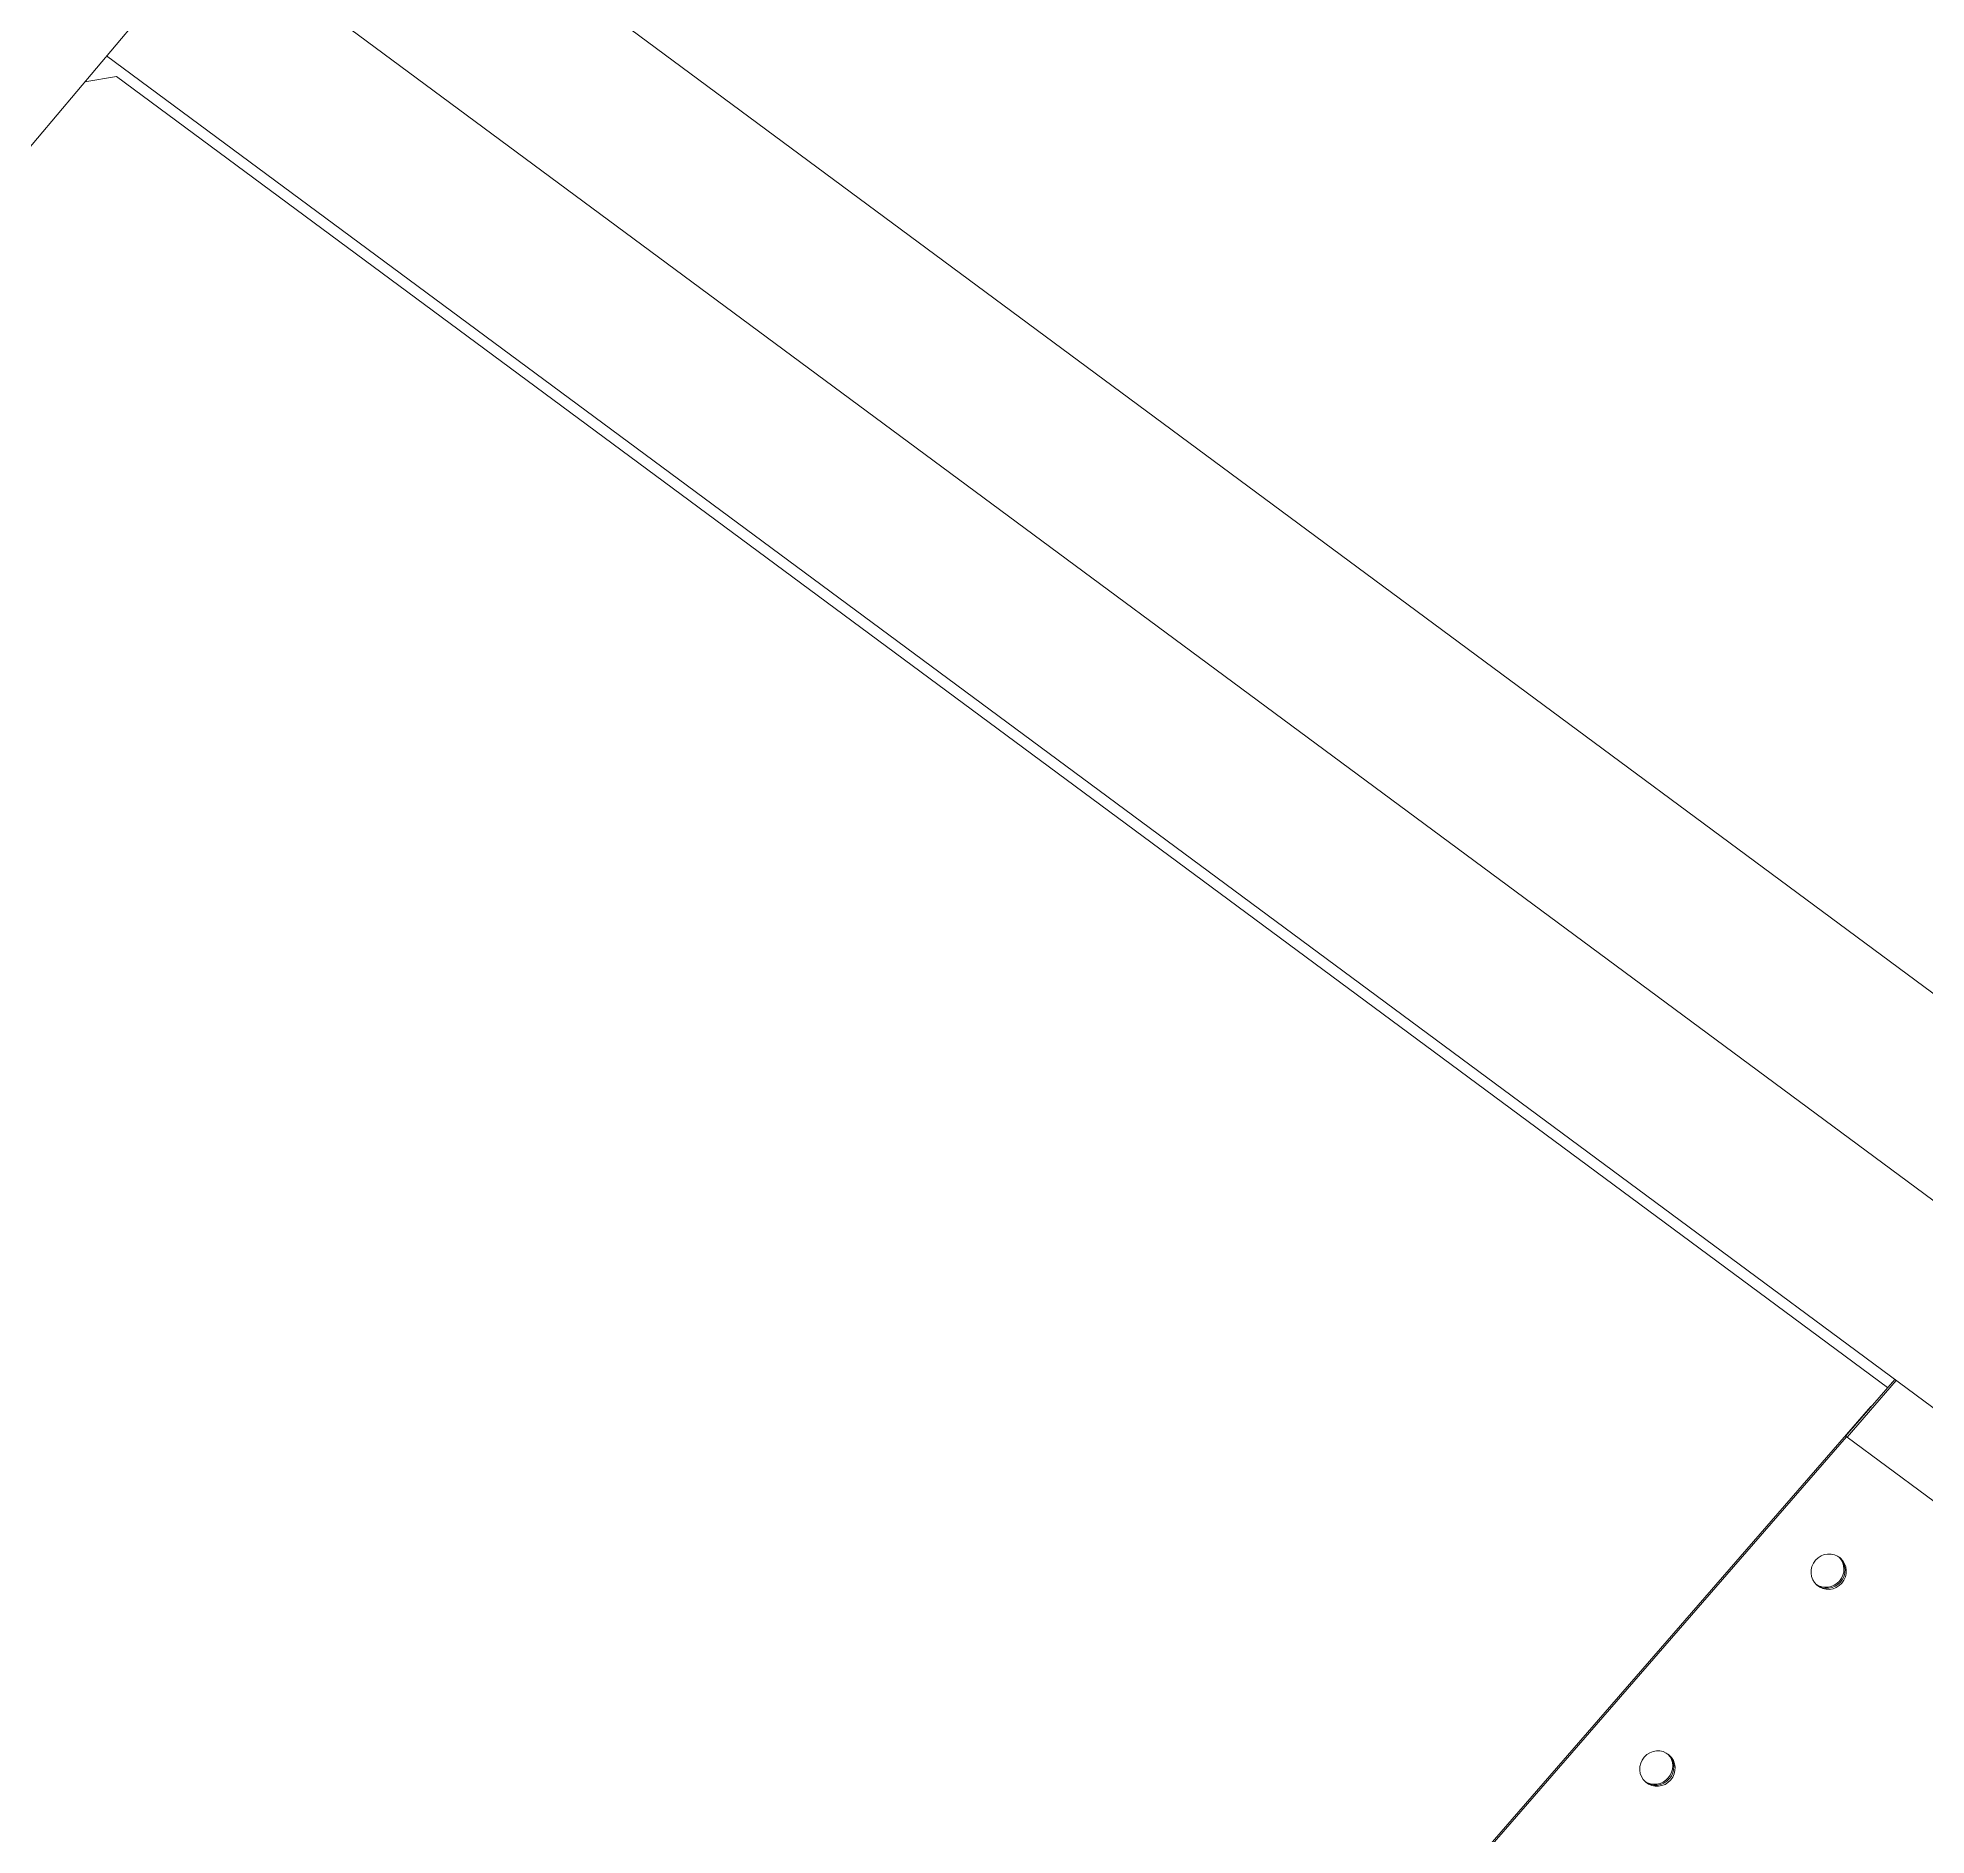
# Model space of a CAD drawing. Header units: millimetres. Extents: x -272986 to 200319, y -34579 to 49604.
# Drawn here: x 12497 to 13234, y 34224 to 34925 of the extents above; entities that cross this region are included whole.
import ezdxf

# ---------------------------------------------------------------- set-up
doc = ezdxf.new("R2010")
doc.units = ezdxf.units.MM
doc.linetypes.add('HIDDEN2', pattern=[4.762499999999999, 3.175, -1.5875])
doc.layers.get('Defpoints').update_dxf_attribs({"color": 9})
for name, color, linetype in [('X 0001 M', 7, 'Continuous'), ('X 1001 M', 8, 'HIDDEN2'), ('X 3001 D', 5, 'Continuous')]:
    doc.layers.add(name, color=color, linetype=linetype)
doc.layers.add('X 5999 H', color=7, linetype='Continuous', true_color=0xffffff)
doc.styles.add('BIT STD. 2.5', font='isocpeur.ttf', dxfattribs={"height": 2.5})
doc.dimstyles.new('BIT STD. 2.5', dxfattribs={"dimtxt": 2.5, "dimasz": 2.5, "dimexe": 1, "dimexo": 0.75, "dimgap": 1, "dimtad": 1, "dimdec": 0, "dimdsep": 46, "dimtxsty": 'BIT STD. 2.5', "dimcen": 0, "dimadec": 0, "dimazin": 0, "dimtfac": 1, "dimtdec": 0, "dimtmove": 0, "dimatfit": 3, "dimfxl": 1, "dimtfill": 1, "dimlwd": -1, "dimlwe": -1, "dimarcsym": 0})

# ---------------------------------------------------------------- blocks, each defined once
blk = doc.blocks.new('A$C89218876')
at = {"layer": 'X 1001 M', "linetype": 'Continuous', "lineweight": 0}
for p, q in [((3756.873660657522, 4559.10084124258), (4505.799901053627, 5435.980804860635)), ((3807.475834545239, 4518.263386773764), (4538.172878773189, 5373.799703967751)), ((3807.475834545894, 4518.263386774708), (4538.172878773131, 5373.799703967863)), ((3850.419681510863, 4468.459183551215), (4580.636268677707, 5323.432957803667)), ((4435.430583910846, 5108.528454777679), (4495.256798160532, 5178.577687524401)), ((3858.718563624872, 4471.675970475209), (4417.239623048768, 5125.636315053314)), ((4435.033915174154, 5107.982487100078), (4414.241988448979, 5128.610286994339)), ((4414.676350170321, 5129.118859227307), (4435.430583910849, 5108.528454777679)), ((4424.154140554558, 5118.538704263843), (4424.264026355962, 5118.66736081869)), ((4424.2734489225, 5118.658012631788), (4424.154140554558, 5118.538704263843)), ((5072.986633021592, 4469.70621179447), (4424.154140554558, 5118.538704263845)), ((4435.430583910846, 5108.528454777679), (4435.033915174154, 5107.982487100078)), ((4435.169671539665, 5108.14144132046), (4435.033915174154, 5107.982487100078)), ((4435.31126940106, 5108.335961913072), (5073.501382192571, 4470.145849119261)), ((4469.112409323305, 3868.975272435058), (3804.038603564775, 4513.400248410984)), ((3859.878554152481, 4459.293984558153), (3858.718563624872, 4471.675970475209))]:
    blk.add_line(p, q, dxfattribs=at)
at = {"layer": 'X 1001 M', "linetype": 'Continuous', "lineweight": 0, "extrusion": (0, 0, -1)}
for centre, major_axis, ratio, start_param, end_param in [((4487.306503566724, 5097.679748558992), (4.949747468296899, -4.949747468314769), 0.9743700647852348, -3.141592653589767, 3.141592653589819), ((4559.305920768249, 5025.680331357207), (4.949747468296899, -4.949747468314769), 0.9743700647852348, -3.141592653589767, 3.141592653589819), ((4558.828727487253, 5025.203138125686), (-4.949747468305855, 4.949747468305854), 0.9743700647852344, 0.04949200885385287, 3.092100745749842)]:
    blk.add_ellipse(centre, major_axis=major_axis, ratio=ratio, start_param=start_param, end_param=end_param, dxfattribs=at)
at = {"layer": 'X 1001 M', "linetype": 'Continuous', "lineweight": 0}
for centre, major_axis, ratio, start_param, end_param in [((4486.431649245696, 5096.804894287434), (4.949747468305898, -4.949747468305876), 0.9743700647852345, 0.09082300363725164, 3.050769594854357), ((4486.829310318837, 5097.202555311107), (4.949747468296993, -4.949747468314873), 0.9743700647852342, 0.049491957478479, 3.092100696112859), ((4558.431066447349, 5024.805477085782), (4.949747468305853, -4.949747468305844), 0.9743700647852345, 0.09082300362351231, 3.050769594868023), ((4558.828727520362, 5025.203138109324), (4.949747468297076, -4.949747468314744), 0.9743700647852338, 0.04949195747676192, 3.092100696110876)]:
    blk.add_ellipse(centre, major_axis=major_axis, ratio=ratio, start_param=start_param, end_param=end_param, dxfattribs=at)
at = {"layer": 'X 1001 M', "linetype": 'Continuous', "lineweight": 0, "extrusion": (0, 0, -0.9999999999999999)}
blk.add_ellipse((4486.829310285601, 5097.202555327338), major_axis=(-4.949747468305854, 4.949747468305788), ratio=0.974370064785234, start_param=0.04949200886754641, end_param=3.092100745736374, dxfattribs=at)
blk = doc.blocks.new('*D199')
at = {"layer": 'Defpoints', "color": 0, "transparency": 16777216}
for p in [(7798.500000000004, 48049.6266134193), (13298.73009767515, 32947.91523915234), (13433.78749288179, 32812.85784394571), (7798.500000000005, 28976.69833391263), (10442.97395414159, 28578.83418067859)]:
    blk.add_point(p, dxfattribs=at)
at = {"layer": 'X 3001 D', "color": 0, "transparency": 16777216}
for p, q in [((13465.60729803519, 32781.03803879231), (15065.76360887852, 31180.88172794907)), ((7798.500000000009, 28931.69833391263), (7798.500000000005, 28170.68257981101))]:
    blk.add_line(p, q, dxfattribs=at)
blk.add_arc((7798.500000000004, 38448.14533682715), 10217.46275701613, 270.8411524771072, 314.1588475228945, dxfattribs=at)
for points in [[(14898.9480455206, 31135.83049339961), (14934.04291065631, 31100.21658542665), (15023.33720200733, 31223.30813482026)], [(7948.679468218535, 28206.78430946359), (7948.312449508589, 28256.78296241811), (7798.500000000002, 28230.68257981101)]]:
    blk.add_solid(points, dxfattribs=at)
at = {"layer": 'X 3001 D', "color": 0, "transparency": 16777216, "insert": (14404.54209814488, 30831.3797954061), "char_height": 150, "attachment_point": 5, "rotation": 40.93519081505226, "style": 'BIT STD. 2.5', "bg_fill": 3, "box_fill_scale": 1.1, "bg_fill_color": 256, "bg_fill_true_color": 13158600, "bg_fill_transparency": 0}
blk.add_mtext('45° - {\\C7;D02}', dxfattribs=at)
blk = doc.blocks.new('*D203')
at = {"layer": 'Defpoints', "color": 0, "transparency": 16777216}
for p in [(7798.500000000007, 48049.6266134193), (11766.61084814452, 31844.09986857364), (11918.03204216807, 31592.09268216723), (9461.806005241986, 29325.73490930372), (7798.500000000006, 29039.70000823381)]:
    blk.add_point(p, dxfattribs=at)
at = {"layer": 'X 3001 D', "color": 0, "transparency": 16777216}
blk.add_line((11941.20875553902, 31553.52015363563), (12605.25120673187, 30448.36792670566), dxfattribs=at)
blk.add_arc((7798.500000000009, 38448.14533683291), 9272.807496943271, 270.9268455791341, 300.0731544208666, dxfattribs=at)
for points in [[(12432.45096789332, 30445.1173415527), (12457.85538375896, 30402.05209274899), (12574.34892223726, 30499.79796474778)], [(7948.697297671352, 29151.55188243098), (7948.292889405437, 29201.55024694378), (7798.500000000006, 29175.33783988963)]]:
    blk.add_solid(points, dxfattribs=at)
at = {"layer": 'X 3001 D', "color": 0, "transparency": 16777216, "insert": (11829.96473800879, 30247.79293383234), "char_height": 150, "attachment_point": 5, "rotation": 26.17969635787532, "style": 'BIT STD. 2.5', "bg_fill": 3, "box_fill_scale": 1.1, "bg_fill_color": 256, "bg_fill_true_color": 13158600, "bg_fill_transparency": 0}
blk.add_mtext('31.0° - {\\C7;MH02}', dxfattribs=at)
blk = doc.blocks.new('*D367')
at = {"layer": 'Defpoints', "color": 0, "transparency": 16777216}
for p in [(7798.500000000009, 48049.62661341929), (9661.479727957138, 47470.56462534703), (12368.45514613393, 44974.71766954121), (7798.500000030255, 38448.14533673238), (7798.500000000011, 29039.70000823381)]:
    blk.add_point(p, dxfattribs=at)
at = {"layer": 'X 3001 D', "color": 0, "transparency": 16777216}
blk.add_line((12394.26608576973, 45011.57951153421), (13117.1303001415, 46043.93659843447), dxfattribs=at)
blk.add_arc((7798.500000000009, 38448.14533668919), 9212.748953874961, 55.93288788216472, 89.06711211783517, dxfattribs=at)
for points in [[(7948.291507042128, 47634.67398511103), (7948.6985516733, 47684.67232823026), (7798.500000000024, 47660.89429056415)], [(12973.31878541598, 46100.41565395435), (12944.97434538793, 46059.22593776818), (13082.71571396044, 45994.78747577713)]]:
    blk.add_solid(points, dxfattribs=at)
at = {"layer": 'X 3001 D', "color": 0, "transparency": 16777216, "insert": (12609.81141305021, 46462.67933678869), "char_height": 150, "attachment_point": 5, "rotation": 329.0226254753644, "style": 'BIT STD. 2.5', "bg_fill": 3, "box_fill_scale": 1.1, "bg_fill_color": 256, "bg_fill_true_color": 13158600, "bg_fill_transparency": 0}
blk.add_mtext('{\\C7;N08} - 35°', dxfattribs=at)
blk = doc.blocks.new('*D368')
at = {"layer": 'Defpoints', "color": 0, "transparency": 16777216}
for p in [(7798.500000000011, 48049.6266134193), (10335.20730825332, 47913.84083295393), (13419.10516482997, 44067.48138301812), (7798.500000030248, 38448.14533673238), (7798.500000000013, 29039.70000823381)]:
    blk.add_point(p, dxfattribs=at)
at = {"layer": 'X 3001 D', "color": 0, "transparency": 16777216}
for p, q in [((7798.500000000011, 48094.6266134193), (7798.500000000015, 48307.85325048748)), ((13450.92856260212, 44099.29759514708), (14771.15348572677, 45419.2244148036))]:
    blk.add_line(p, q, dxfattribs=at)
blk.add_arc((7798.500000000013, 38448.14533670215), 9799.70791378534, 45.87054156565792, 89.12298908251194, dxfattribs=at)
for points in [[(7948.304274739658, 48221.70598925938), (7948.686939206083, 48271.704524917), (7798.500000000015, 48247.85325048749)], [(14639.40337929198, 45499.87648559462), (14604.31563808265, 45464.25555892465), (14728.72228869722, 45376.80279863165)]]:
    blk.add_solid(points, dxfattribs=at)
at = {"layer": 'X 3001 D', "color": 0, "transparency": 16777216, "insert": (14294.75234036327, 45964.67750319112), "char_height": 150, "attachment_point": 5, "rotation": 319.16439379943586, "style": 'BIT STD. 2.5', "bg_fill": 3, "box_fill_scale": 1.1, "bg_fill_color": 256, "bg_fill_true_color": 13158600, "bg_fill_transparency": 0}
blk.add_mtext('{\\C7;D01} - 45°', dxfattribs=at)
blk = doc.blocks.new('*D437')
at = {"layer": 'Defpoints', "color": 0, "transparency": 16777216}
for p in [(-1697.652812223389, 38448.14533683308), (18712.73677971438, 38448.14533683307), (14088.47147328214, 34043.85989611459, 5.156820563569529e-06), (18614.89811660113, 33782.40662531552), (15367.37651406424, 33148.36094590519, 5.156824802691937e-06)]:
    blk.add_point(p, dxfattribs=at)
at = {"layer": 'X 3001 D', "color": 0, "transparency": 16777216}
for p, q in [((18757.73677971438, 38448.14533683307), (19638.29566634971, 38448.14533683306)), ((15404.23835605725, 33122.55000626941), (17497.09282405513, 31657.11753140243))]:
    blk.add_line(p, q, dxfattribs=at)
blk.add_arc((7798.499999992413, 38448.14533683307), 11779.79566635729, 325.7295903287309, 359.2704096712876, dxfattribs=at)
for points in [[(19552.34114800733, 38298.30754794917), (19602.34013458278, 38297.98920626429), (19578.29566634971, 38448.14533683306)], [(17553.76579497261, 31800.74147849837), (17512.62642961779, 31829.1589487975), (17447.94370139778, 31691.53211758347)]]:
    blk.add_solid(points, dxfattribs=at)
at = {"layer": 'X 3001 D', "color": 0, "transparency": 16777216, "insert": (18904.33901499743, 34946.48774591899), "char_height": 150, "attachment_point": 5, "rotation": 72.50000000000921, "style": 'BIT STD. 2.5', "bg_fill": 3, "box_fill_scale": 1.1, "bg_fill_color": 256, "bg_fill_true_color": 13158600, "bg_fill_transparency": 0}
blk.add_mtext('35°', dxfattribs=at)

msp = doc.modelspace()

# ---------------------------------------------------------------- hatches: boundary and pattern name
at = {"layer": 'X 5999 H'}
h = msp.add_hatch(dxfattribs=at)
h.set_pattern_fill('ANSI31', color=9)
h.set_pattern_definition([(45, (25000, 0), (-2.245064030267288, 2.245064030267288), [])])
edge = h.paths.add_edge_path()
edge.add_arc((7798.495709340539, 38448.14022343156), 7825.604719989263, 2.5931019493610847, 94.99996544218982, ccw=False)
edge.add_line((15616.08719766553, 38802.19185128674), (15658.44324566444, 38804.11004727978))
edge.add_arc((7798.49570953186, 38448.14022323), 7825.604719789878, 274.9544870486653, 357.3991416812109)
edge.add_line((15616.03919657416, 38093.03029855866), (15658.3937445236, 38091.10627736974))
edge.add_arc((7798.497359975252, 38448.13677386827), 7868.001140776875, 274.9544772441851, 357.39916567125465, ccw=False)
edge.add_arc((7798.49533508634, 38448.14003367921), 7868.004563266586, 2.593102689917272, 274.9516218145841)
edge.add_arc((7798.495709750798, 38448.14022345812), 7825.604719998234, 2.599526489034937, 274.95161897712)

# ---------------------------------------------------------------- linework, layer by layer
msp.add_lwpolyline([(8474.349265823643, 30651.77496749414, 0.3760976755569247), (15616.03919657416, 38093.03029855866), (15658.3937445236, 38091.10627736974, -0.3760978438709941), (8478.011115840709, 30609.53339017448)], format="xyb")
msp.add_circle((7798.500000000007, 38448.14533683308), 7798.5)
at = {"layer": 'X 0001 M', "linetype": 'Continuous'}
for centre, radius, start, end in [((7798.49533508634, 38448.14003367921), 7868.004563266586, 2.593102689917272, 274.9516218145841), ((7798.495709750798, 38448.14022345812), 7825.604719998234, 2.599526489034937, 274.95161897712)]:
    msp.add_arc(centre, radius, start, end, dxfattribs=at)

# ---------------------------------------------------------------- block references
at = {"layer": 'X 1001 M', "rotation": 273.9910714243701}
msp.add_blockref('A$C89218876', (7798.500000130947, 38448.14533676262), dxfattribs=at)

# ---------------------------------------------------------------- next in the draw order: dimensions: what is measured, and where the dimension line sits
at = {"layer": 'X 3001 D'}
dim = msp.add_angular_dim_2l(base=(10442.97395414159, 28578.83418067859), line1=((7798.500000000007, 28976.69833391263), (7798.500000000004, 48049.6266134193)), line2=((13298.73009767515, 32947.91523915234), (13433.78749288179, 32812.85784394571)), text='<> - {\\C7;D02}', dimstyle='BIT STD. 2.5', override={"dimscale": 0, "dimjust": 2}, dxfattribs=at)
dim.commit()
dim.dimension.update_dxf_attribs({"geometry": '*D199', "text_midpoint": (14493.0319915258, 30729.35096170292), "dimtype": 162})

# ---------------------------------------------------------------- next in the draw order: dimensions: what is measured, and where the dimension line sits
dim = msp.add_angular_dim_2l(base=(9461.806005241986, 29325.73490930372), line1=((11766.61084814452, 31844.09986857365), (11918.03204216807, 31592.09268216723)), line2=((7798.500000000007, 48049.6266134193), (7798.500000000007, 29039.70000823381)), text='<> - {\\C7;MH02}', dimstyle='BIT STD. 2.5', override={"dimscale": 0, "dimjust": 1, "dimadec": 1}, dxfattribs=at)
dim.commit()
dim.dimension.update_dxf_attribs({"geometry": '*D203', "text_midpoint": (11829.96473800879, 30247.79293383234)})

# ---------------------------------------------------------------- next in the draw order: dimensions: what is measured, and where the dimension line sits
dim = msp.add_angular_dim_2l(base=(9661.479727957138, 47470.56462534703), line1=((7798.500000030253, 38448.14533673238), (12368.45514613393, 44974.71766954122)), line2=((7798.500000000012, 48049.6266134193), (7798.500000000012, 29039.70000823381)), text='{\\C7;N08} - <>', dimstyle='BIT STD. 2.5', override={"dimscale": 0, "dimjust": 1}, dxfattribs=at)
dim.commit()
dim.dimension.update_dxf_attribs({"geometry": '*D367', "text_midpoint": (12540.29772967108, 46346.8855892871), "dimtype": 162})

# ---------------------------------------------------------------- next in the draw order: dimensions: what is measured, and where the dimension line sits
dim = msp.add_angular_dim_2l(base=(10335.20730825332, 47913.84083295393), line1=((7798.500000030253, 38448.14533673238), (13419.10516482996, 44067.48138301813)), line2=((7798.500000000012, 48049.6266134193), (7798.500000000012, 29039.70000823381)), text='{\\C7;D01} - <>', dimstyle='BIT STD. 2.5', override={"dimscale": 0, "dimjust": 1}, dxfattribs=at)
dim.commit()
dim.dimension.update_dxf_attribs({"geometry": '*D368', "text_midpoint": (14206.43991476827, 45862.49502121439), "dimtype": 162})

# ---------------------------------------------------------------- next in the draw order: dimensions: what is measured, and where the dimension line sits
dim = msp.add_angular_dim_2l(base=(18614.89811660113, 33782.40662531552), line1=((14088.47147328214, 34043.8598961146, 5.156820563569529e-06), (15367.37651406424, 33148.36094590519, 5.156824802691937e-06)), line2=((18712.73677971438, 38448.14533683307), (-1697.652812223387, 38448.14533683308)), dimstyle='BIT STD. 2.5', dxfattribs=at)
dim.commit()
dim.dimension.update_dxf_attribs({"geometry": '*D437', "text_midpoint": (18904.33901499742, 34946.48774591899)})

doc.saveas('drawing.dxf')
